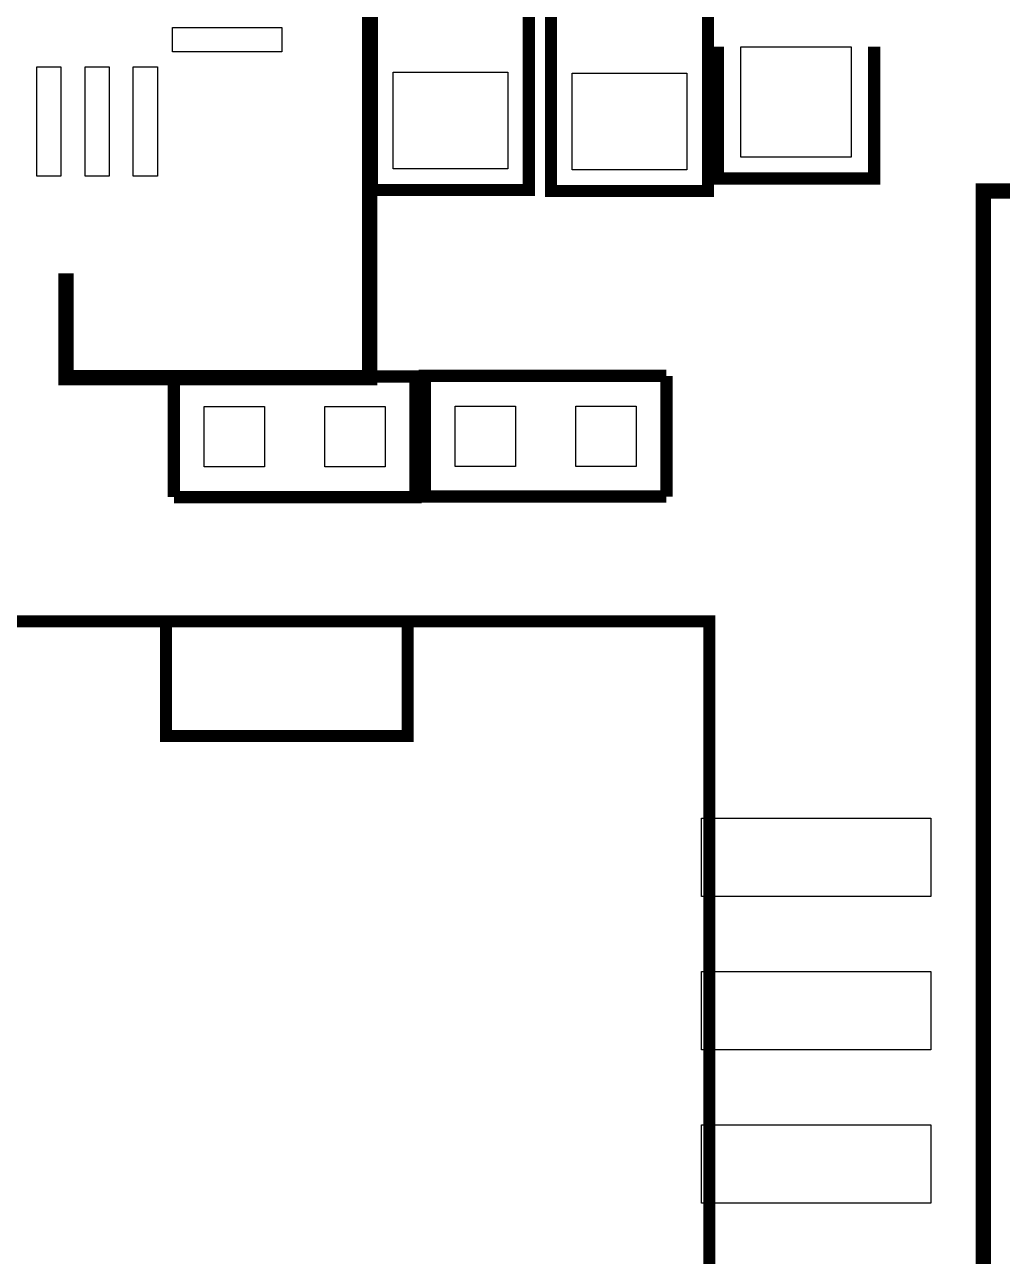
# Model space of a CAD drawing. Extents: x -33 to 2019, y -3 to 1814.
# Drawn here: x 1083.5 to 1402.3, y 872.5 to 1274.1 of the extents above; entities that cross this region are included whole.
import ezdxf

# ---------------------------------------------------------------- set-up
doc = ezdxf.new("R2010")
doc.units = 9
doc.header["$MEASUREMENT"] = 0
for name, color, linetype in [('BG_SILKSCREEN_TOP', 43, 'CONTINUOUS'), ('PG_SILKSCREEN_TOP', 30, 'CONTINUOUS'), ('PIN_TOP', 1, 'CONTINUOUS')]:
    doc.layers.add(name, color=color, linetype=linetype)

msp = doc.modelspace()

# ---------------------------------------------------------------- linework, layer by layer
at = {"layer": 'BG_SILKSCREEN_TOP', "const_width": 5}
msp.add_lwpolyline([(1292, 1422.02), (1292, 1334.02), (1196, 1334.02), (1196, 1159.02), (1097, 1159.02), (1097, 1193.02)], dxfattribs=at)
at = {"layer": 'PG_SILKSCREEN_TOP'}
for points, const_width in [([(1196.716, 1220.223), (1196.716, 1332.427), (1247.898, 1332.427), (1247.898, 1220.223), (1196.716, 1220.223)], 3.937), ([(1306.284, 1332.117), (1306.284, 1219.913), (1255.102, 1219.913), (1255.102, 1332.117), (1306.284, 1332.117)], 3.937), ([(1360.48, 1266.935), (1360.48, 1223.935), (1309.48, 1223.935), (1309.48, 1266.935)], 4), ([(1396.032, 569.868), (1396.032, 1219.868), (2016.032, 1219.868), (2016.032, 569.868), (1396.032, 569.868)], 5), ([(1132.16, 1159.435), (1132.16, 1120.075)], 4), ([(1132.16, 1120.075), (1210.9, 1120.075), (1210.9, 1159.435), (1132.16, 1159.435)], 4), ([(1292.76, 1159.605), (1214.02, 1159.605), (1214.02, 1120.245), (1292.76, 1120.245)], 4), ([(1292.76, 1120.245), (1292.76, 1159.605)], 4), ([(1031.177, 575.64), (1306.767, 575.64), (1306.767, 1079.578), (1031.177, 1079.578), (1031.177, 575.64)], 3.937), ([(1208.342, 1079.578), (1208.342, 1042.176), (1129.602, 1042.176), (1129.602, 1079.578)], 3.937)]:
    msp.add_lwpolyline(points, dxfattribs=dict(at, const_width=const_width))
at = {"layer": 'PIN_TOP'}
for points in [[(1167.377, 1265.284), (1131.727, 1265.284), (1131.727, 1273.154), (1167.377, 1273.154)], [(1316.98, 1230.935), (1316.98, 1266.935), (1352.98, 1266.935), (1352.98, 1230.935)], [(1087.427, 1224.714), (1087.427, 1260.364), (1095.297, 1260.364), (1095.297, 1224.714)], [(1103.177, 1224.714), (1103.177, 1260.364), (1111.047, 1260.364), (1111.047, 1224.714)], [(1118.927, 1224.714), (1118.927, 1260.364), (1126.797, 1260.364), (1126.797, 1224.714)], [(1241.008, 1227.112), (1203.606, 1227.112), (1203.606, 1258.608), (1241.008, 1258.608)], [(1261.992, 1258.298), (1299.394, 1258.298), (1299.394, 1226.802), (1261.992, 1226.802)], [(1142.007, 1129.912), (1142.007, 1149.597), (1161.692, 1149.597), (1161.692, 1129.912)], [(1181.367, 1129.912), (1181.367, 1149.597), (1201.052, 1149.597), (1201.052, 1129.912)], [(1243.5525, 1149.7675), (1243.5525, 1130.0825), (1223.8675, 1130.0825), (1223.8675, 1149.7675)], [(1282.9125, 1149.7675), (1282.9125, 1130.0825), (1263.2275, 1130.0825), (1263.2275, 1149.7675)], [(1304.2085, 1015.4045), (1379.0115, 1015.4045), (1379.0115, 989.8135), (1304.2085, 989.8135)], [(1304.2085, 965.4045), (1379.0115, 965.4045), (1379.0115, 939.8135), (1304.2085, 939.8135)], [(1304.2085, 915.4045), (1379.0115, 915.4045), (1379.0115, 889.8135), (1304.2085, 889.8135)]]:
    msp.add_lwpolyline(points, close=True, dxfattribs=at)

doc.saveas('drawing.dxf')
